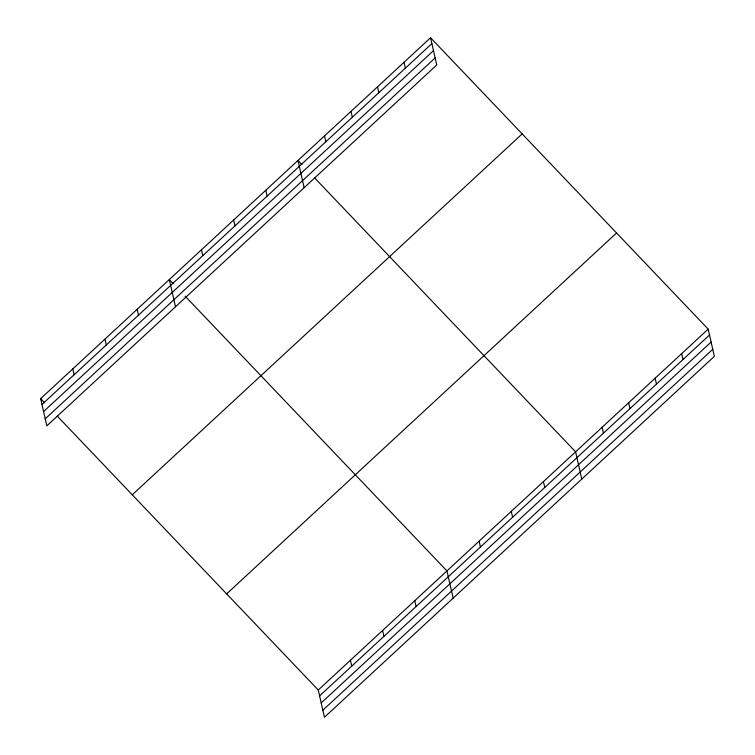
<?xml version="1.0" encoding="UTF-8"?>
<svg xmlns="http://www.w3.org/2000/svg" width="755" height="755" viewBox="0 0 755 755"><rect width="100%" height="100%" fill="white"/><g stroke="black" fill="none" stroke-linecap="round" stroke-linejoin="round"><path stroke-width="1.13" d="M430.548 37.75L436.73 64.977L46.829 425.877L40.638 398.649L430.548 37.75L708.171 329.123L714.362 356.351L324.452 717.25L318.27 690.023L57.229 416.052M41.969 404.51L431.879 43.611M43.573 411.56L433.483 50.66M45.224 418.827L435.135 57.927M132.257 494.799L522.167 133.899M226.651 593.874L616.561 232.974M318.27 690.023L708.171 329.123M319.601 695.884L709.502 334.993M321.205 702.933L711.106 342.034M322.847 710.2L712.758 349.301M301.925 164.599L297.98 160.456L304.161 187.684M314.561 177.859L575.603 451.83L581.794 479.057M173.263 283.701L169.309 279.548L175.5 306.775M185.107 296.13L446.941 570.931L453.123 598.149M40.638 398.649L44.592 402.793M681.661 353.67L682.992 359.531M655.142 378.208L656.482 384.068M628.632 402.745L629.963 408.615M602.122 427.292L603.453 433.153M543.44 481.605L544.77 487.466M511.267 511.38L512.607 517.241M404.029 62.288L405.369 68.158M377.519 86.834L378.85 92.695M479.104 541.156L480.435 547.016M351.009 111.372L352.34 117.242M324.49 135.919L325.82 141.78M414.769 600.697L416.099 606.567M382.606 630.472L383.936 636.342M265.807 190.232L267.147 196.092M350.433 660.248L351.764 666.118M233.644 220.007L234.975 225.868M201.481 249.782L202.812 255.643M137.146 309.323L138.476 315.194M104.973 339.099L106.304 344.969M72.81 368.874L74.141 374.735"/></g></svg>
